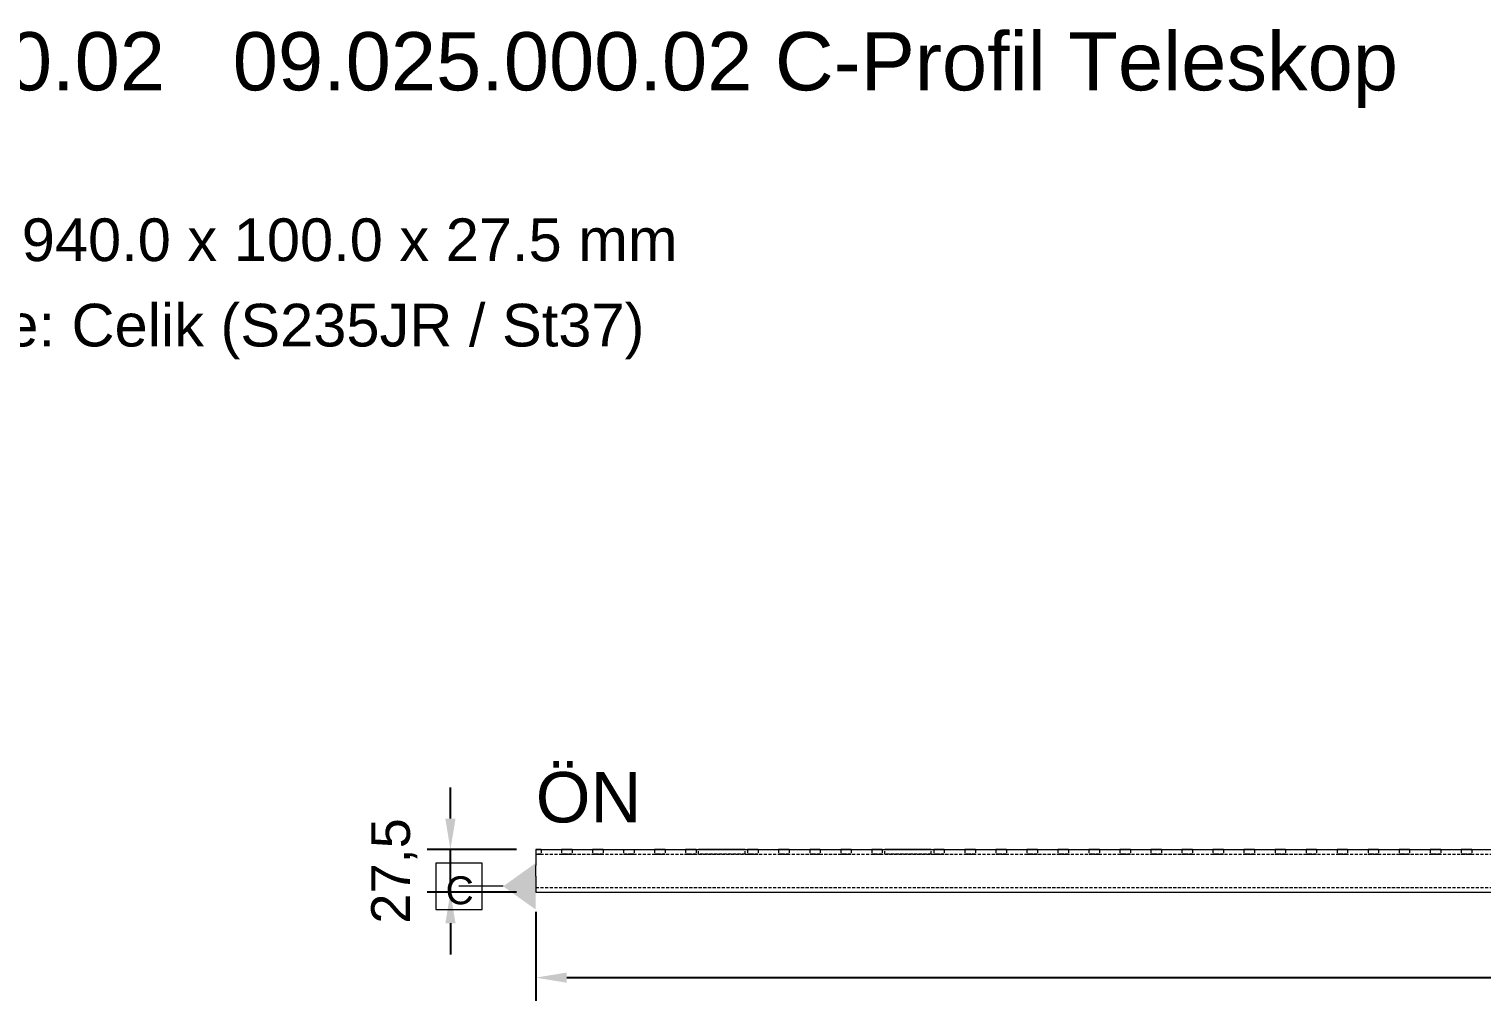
# Model space of a CAD drawing. Header units: millimetres. Extents: x -804 to 5068, y -838 to 556.
# Drawn here: x -327 to 610, y -70 to 556 of the extents above; entities that cross this region are included whole.
import ezdxf

# ---------------------------------------------------------------- set-up
doc = ezdxf.new("R2010")
doc.units = ezdxf.units.MM
doc.linetypes.add('KESIK', pattern=[3, 2, -1])
for name, color, linetype, lineweight in [('GIZLI', 8, 'KESIK', 9), ('GORUNEN', 7, 'Continuous', 9), ('OLCU', 4, 'Continuous', 9), ('YAZI', 3, 'Continuous', 9)]:
    doc.layers.add(name, color=color, linetype=linetype, lineweight=lineweight)
doc.styles.add('PI3D', font='arial.ttf')
doc.dimstyles.new('PF_MM', dxfattribs={"dimtxt": 25, "dimasz": 20, "dimexe": 15, "dimexo": 12.5, "dimgap": 8.75, "dimtad": 1, "dimdec": 1, "dimtxsty": 'PI3D', "dimcen": 2.5, "dimclrd": 4, "dimclre": 4, "dimclrt": 3, "dimazin": 3, "dimtfac": 1, "dimtmove": 0, "dimatfit": 3})

msp = doc.modelspace()

# ---------------------------------------------------------------- linework, layer by layer
at = {"layer": 'GIZLI'}
for points in [[(0, 24.5), (1.63, 24.5)], [(3.4, 24.5), (0, 24.5)], [(0, 24.5), (1940, 24.5)], [(0, 24.5), (1940, 24.5)], [(1.63, 24.5), (3.4, 24.5)], [(3.4, 27.5), (3.4, 24.5)], [(16.6, 27.5), (16.6, 24.5)], [(18.37, 24.5), (16.6, 24.5)], [(16.6, 24.5), (21.63, 24.5)], [(23.4, 24.5), (18.37, 24.5)], [(21.63, 24.5), (23.4, 24.5)], [(23.4, 27.5), (23.4, 24.5)], [(36.6, 27.5), (36.6, 24.5)], [(38.37, 24.5), (36.6, 24.5)], [(36.6, 24.5), (41.63, 24.5)], [(43.4, 24.5), (38.37, 24.5)], [(41.63, 24.5), (43.4, 24.5)], [(43.4, 27.5), (43.4, 24.5)], [(56.6, 27.5), (56.6, 24.5)], [(61.63, 24.5), (56.6, 24.5)], [(56.6, 24.5), (58.37, 24.5)], [(58.37, 24.5), (63.4, 24.5)], [(63.4, 24.5), (61.63, 24.5)], [(63.4, 27.5), (63.4, 24.5)], [(76.6, 27.5), (76.6, 24.5)], [(78.37, 24.5), (76.6, 24.5)], [(76.6, 24.5), (81.63, 24.5)], [(83.4, 24.5), (78.37, 24.5)], [(81.63, 24.5), (83.4, 24.5)], [(83.4, 27.5), (83.4, 24.5)], [(96.6, 27.5), (96.6, 24.5)], [(98.37, 24.5), (96.6, 24.5)], [(96.6, 24.5), (101.63, 24.5)], [(103.4, 24.5), (98.37, 24.5)], [(101.63, 24.5), (103.4, 24.5)], [(103.4, 27.5), (103.4, 24.5)], [(105, 24.5), (105, 27.5)], [(120, 24.5), (105, 24.5)], [(105, 24.5), (120, 24.5)], [(135, 24.5), (120, 24.5)], [(120, 24.5), (135, 24.5)], [(135, 24.5), (135, 27.5)], [(136.6, 27.5), (136.6, 24.5)], [(138.37, 24.5), (136.6, 24.5)], [(136.6, 24.5), (141.63, 24.5)], [(143.4, 24.5), (138.37, 24.5)], [(141.63, 24.5), (143.4, 24.5)], [(143.4, 27.5), (143.4, 24.5)], [(156.6, 27.5), (156.6, 24.5)], [(158.37, 24.5), (156.6, 24.5)], [(156.6, 24.5), (161.63, 24.5)], [(163.4, 24.5), (158.37, 24.5)], [(161.63, 24.5), (163.4, 24.5)], [(163.4, 27.5), (163.4, 24.5)], [(176.6, 27.5), (176.6, 24.5)], [(178.37, 24.5), (176.6, 24.5)], [(176.6, 24.5), (181.63, 24.5)], [(183.4, 24.5), (178.37, 24.5)], [(181.63, 24.5), (183.4, 24.5)], [(183.4, 27.5), (183.4, 24.5)], [(196.6, 27.5), (196.6, 24.5)], [(198.37, 24.5), (196.6, 24.5)], [(196.6, 24.5), (201.63, 24.5)], [(203.4, 24.5), (198.37, 24.5)], [(201.63, 24.5), (203.4, 24.5)], [(203.4, 27.5), (203.4, 24.5)], [(216.6, 27.5), (216.6, 24.5)], [(218.37, 24.5), (216.6, 24.5)], [(216.6, 24.5), (221.63, 24.5)], [(223.4, 24.5), (218.37, 24.5)], [(221.63, 24.5), (223.4, 24.5)], [(223.4, 27.5), (223.4, 24.5)], [(225, 24.5), (225, 27.5)], [(240, 24.5), (225, 24.5)], [(225, 24.5), (240, 24.5)], [(255, 24.5), (240, 24.5)], [(240, 24.5), (255, 24.5)], [(255, 24.5), (255, 27.5)], [(256.6, 27.5), (256.6, 24.5)], [(258.37, 24.5), (256.6, 24.5)], [(256.6, 24.5), (261.63, 24.5)], [(263.4, 24.5), (258.37, 24.5)], [(261.63, 24.5), (263.4, 24.5)], [(263.4, 27.5), (263.4, 24.5)], [(276.6, 27.5), (276.6, 24.5)], [(278.37, 24.5), (276.6, 24.5)], [(276.6, 24.5), (281.63, 24.5)], [(283.4, 24.5), (278.37, 24.5)], [(281.63, 24.5), (283.4, 24.5)], [(283.4, 27.5), (283.4, 24.5)], [(296.6, 27.5), (296.6, 24.5)], [(298.37, 24.5), (296.6, 24.5)], [(296.6, 24.5), (301.63, 24.5)], [(303.4, 24.5), (298.37, 24.5)], [(301.63, 24.5), (303.4, 24.5)], [(303.4, 27.5), (303.4, 24.5)], [(316.6, 27.5), (316.6, 24.5)], [(318.37, 24.5), (316.6, 24.5)], [(316.6, 24.5), (321.63, 24.5)], [(323.4, 24.5), (318.37, 24.5)], [(321.63, 24.5), (323.4, 24.5)], [(323.4, 27.5), (323.4, 24.5)], [(336.6, 27.5), (336.6, 24.5)], [(338.37, 24.5), (336.6, 24.5)], [(336.6, 24.5), (341.63, 24.5)], [(343.4, 24.5), (338.37, 24.5)], [(341.63, 24.5), (343.4, 24.5)], [(343.4, 27.5), (343.4, 24.5)], [(356.6, 27.5), (356.6, 24.5)], [(358.37, 24.5), (356.6, 24.5)], [(356.6, 24.5), (361.63, 24.5)], [(363.4, 24.5), (358.37, 24.5)], [(361.63, 24.5), (363.4, 24.5)], [(363.4, 27.5), (363.4, 24.5)], [(376.6, 27.5), (376.6, 24.5)], [(378.37, 24.5), (376.6, 24.5)], [(376.6, 24.5), (381.63, 24.5)], [(383.4, 24.5), (378.37, 24.5)], [(381.63, 24.5), (383.4, 24.5)], [(383.4, 27.5), (383.4, 24.5)], [(396.6, 27.5), (396.6, 24.5)], [(398.37, 24.5), (396.6, 24.5)], [(396.6, 24.5), (401.63, 24.5)], [(403.4, 24.5), (398.37, 24.5)], [(401.63, 24.5), (403.4, 24.5)], [(403.4, 27.5), (403.4, 24.5)], [(416.6, 27.5), (416.6, 24.5)], [(418.37, 24.5), (416.6, 24.5)], [(416.6, 24.5), (421.63, 24.5)], [(423.4, 24.5), (418.37, 24.5)], [(421.63, 24.5), (423.4, 24.5)], [(423.4, 27.5), (423.4, 24.5)], [(436.6, 27.5), (436.6, 24.5)], [(438.37, 24.5), (436.6, 24.5)], [(436.6, 24.5), (441.63, 24.5)], [(443.4, 24.5), (438.37, 24.5)], [(441.63, 24.5), (443.4, 24.5)], [(443.4, 27.5), (443.4, 24.5)], [(456.6, 27.5), (456.6, 24.5)], [(458.37, 24.5), (456.6, 24.5)], [(456.6, 24.5), (461.63, 24.5)], [(463.4, 24.5), (458.37, 24.5)], [(461.63, 24.5), (463.4, 24.5)], [(463.4, 27.5), (463.4, 24.5)], [(476.6, 27.5), (476.6, 24.5)], [(478.37, 24.5), (476.6, 24.5)], [(476.6, 24.5), (481.63, 24.5)], [(483.4, 24.5), (478.37, 24.5)], [(481.63, 24.5), (483.4, 24.5)], [(483.4, 27.5), (483.4, 24.5)], [(496.6, 27.5), (496.6, 24.5)], [(498.37, 24.5), (496.6, 24.5)], [(496.6, 24.5), (501.63, 24.5)], [(503.4, 24.5), (498.37, 24.5)], [(501.63, 24.5), (503.4, 24.5)], [(503.4, 27.5), (503.4, 24.5)], [(516.6, 27.5), (516.6, 24.5)], [(518.37, 24.5), (516.6, 24.5)], [(516.6, 24.5), (521.63, 24.5)], [(523.4, 24.5), (518.37, 24.5)], [(521.63, 24.5), (523.4, 24.5)], [(523.4, 27.5), (523.4, 24.5)], [(536.6, 27.5), (536.6, 24.5)], [(538.37, 24.5), (536.6, 24.5)], [(536.6, 24.5), (541.63, 24.5)], [(543.4, 24.5), (538.37, 24.5)], [(541.63, 24.5), (543.4, 24.5)], [(543.4, 27.5), (543.4, 24.5)], [(556.6, 27.5), (556.6, 24.5)], [(558.37, 24.5), (556.6, 24.5)], [(556.6, 24.5), (561.63, 24.5)], [(563.4, 24.5), (558.37, 24.5)], [(561.63, 24.5), (563.4, 24.5)], [(563.4, 27.5), (563.4, 24.5)], [(576.6, 27.5), (576.6, 24.5)], [(578.37, 24.5), (576.6, 24.5)], [(576.6, 24.5), (581.63, 24.5)], [(583.4, 24.5), (578.37, 24.5)], [(581.63, 24.5), (583.4, 24.5)], [(583.4, 27.5), (583.4, 24.5)], [(596.6, 27.5), (596.6, 24.5)], [(598.37, 24.5), (596.6, 24.5)], [(596.6, 24.5), (601.63, 24.5)], [(603.4, 24.5), (598.37, 24.5)], [(601.63, 24.5), (603.4, 24.5)], [(603.4, 27.5), (603.4, 24.5)], [(0, 3), (1940, 3)], [(0, 3), (1940, 3)], [(0, 3), (1940, 3)], [(0, 3), (1940, 3)]]:
    msp.add_lwpolyline(points, dxfattribs=at)
at = {"layer": 'GORUNEN'}
for points in [[(3.4, 27.5), (0, 27.5)], [(0, 27.5), (0, 23)], [(0, 27.5), (1940, 27.5)], [(0, 23), (0, 22.19)], [(0, 22.19), (0, 17.81)], [(3.4, 27.5), (16.6, 27.5)], [(18.37, 27.5), (16.6, 27.5)], [(23.4, 27.5), (18.37, 27.5)], [(23.4, 27.5), (36.6, 27.5)], [(38.37, 27.5), (36.6, 27.5)], [(43.4, 27.5), (38.37, 27.5)], [(43.4, 27.5), (56.6, 27.5)], [(56.6, 27.5), (58.37, 27.5)], [(58.37, 27.5), (63.4, 27.5)], [(63.4, 27.5), (76.6, 27.5)], [(78.37, 27.5), (76.6, 27.5)], [(83.4, 27.5), (78.37, 27.5)], [(83.4, 27.5), (96.6, 27.5)], [(98.37, 27.5), (96.6, 27.5)], [(103.4, 27.5), (98.37, 27.5)], [(103.4, 27.5), (105, 27.5)], [(120, 27.5), (105, 27.5)], [(105, 27.5), (120, 27.5)], [(135, 27.5), (120, 27.5)], [(120, 27.5), (135, 27.5)], [(135, 27.5), (136.6, 27.5)], [(138.37, 27.5), (136.6, 27.5)], [(143.4, 27.5), (138.37, 27.5)], [(143.4, 27.5), (156.6, 27.5)], [(158.37, 27.5), (156.6, 27.5)], [(163.4, 27.5), (158.37, 27.5)], [(163.4, 27.5), (176.6, 27.5)], [(178.37, 27.5), (176.6, 27.5)], [(183.4, 27.5), (178.37, 27.5)], [(183.4, 27.5), (196.6, 27.5)], [(198.37, 27.5), (196.6, 27.5)], [(203.4, 27.5), (198.37, 27.5)], [(203.4, 27.5), (216.6, 27.5)], [(218.37, 27.5), (216.6, 27.5)], [(223.4, 27.5), (218.37, 27.5)], [(223.4, 27.5), (225, 27.5)], [(240, 27.5), (225, 27.5)], [(225, 27.5), (240, 27.5)], [(255, 27.5), (240, 27.5)], [(240, 27.5), (255, 27.5)], [(255, 27.5), (256.6, 27.5)], [(258.37, 27.5), (256.6, 27.5)], [(263.4, 27.5), (258.37, 27.5)], [(263.4, 27.5), (276.6, 27.5)], [(278.37, 27.5), (276.6, 27.5)], [(283.4, 27.5), (278.37, 27.5)], [(283.4, 27.5), (296.6, 27.5)], [(298.37, 27.5), (296.6, 27.5)], [(303.4, 27.5), (298.37, 27.5)], [(303.4, 27.5), (316.6, 27.5)], [(318.37, 27.5), (316.6, 27.5)], [(323.4, 27.5), (318.37, 27.5)], [(323.4, 27.5), (336.6, 27.5)], [(338.37, 27.5), (336.6, 27.5)], [(343.4, 27.5), (338.37, 27.5)], [(343.4, 27.5), (356.6, 27.5)], [(358.37, 27.5), (356.6, 27.5)], [(363.4, 27.5), (358.37, 27.5)], [(363.4, 27.5), (376.6, 27.5)], [(378.37, 27.5), (376.6, 27.5)], [(383.4, 27.5), (378.37, 27.5)], [(383.4, 27.5), (396.6, 27.5)], [(398.37, 27.5), (396.6, 27.5)], [(403.4, 27.5), (398.37, 27.5)], [(403.4, 27.5), (416.6, 27.5)], [(418.37, 27.5), (416.6, 27.5)], [(423.4, 27.5), (418.37, 27.5)], [(423.4, 27.5), (436.6, 27.5)], [(438.37, 27.5), (436.6, 27.5)], [(443.4, 27.5), (438.37, 27.5)], [(443.4, 27.5), (456.6, 27.5)], [(458.37, 27.5), (456.6, 27.5)], [(463.4, 27.5), (458.37, 27.5)], [(463.4, 27.5), (476.6, 27.5)], [(478.37, 27.5), (476.6, 27.5)], [(483.4, 27.5), (478.37, 27.5)], [(483.4, 27.5), (496.6, 27.5)], [(498.37, 27.5), (496.6, 27.5)], [(503.4, 27.5), (498.37, 27.5)], [(503.4, 27.5), (516.6, 27.5)], [(518.37, 27.5), (516.6, 27.5)], [(523.4, 27.5), (518.37, 27.5)], [(523.4, 27.5), (536.6, 27.5)], [(538.37, 27.5), (536.6, 27.5)], [(543.4, 27.5), (538.37, 27.5)], [(543.4, 27.5), (556.6, 27.5)], [(558.37, 27.5), (556.6, 27.5)], [(563.4, 27.5), (558.37, 27.5)], [(563.4, 27.5), (576.6, 27.5)], [(578.37, 27.5), (576.6, 27.5)], [(583.4, 27.5), (578.37, 27.5)], [(583.4, 27.5), (596.6, 27.5)], [(598.37, 27.5), (596.6, 27.5)], [(603.4, 27.5), (598.37, 27.5)], [(603.4, 27.5), (616.6, 27.5)], [(0, 17.81), (0, 17.16)], [(0, 10.34), (0, 17.16)], [(0, 10.34), (0, 9.69)], [(0, 9.69), (0, 5.31)], [(0, 5.31), (0, 4.5)], [(0, 4.5), (0, 0)], [(0, 0), (1940, 0)]]:
    msp.add_lwpolyline(points, dxfattribs=at)
at = {"layer": 'OLCU'}
msp.add_line((-21, 3.85), (-49.5, 3.85), dxfattribs=at)
msp.add_lwpolyline([(-64.5, -11.15), (-34.5, -11.15), (-34.5, 18.85), (-64.5, 18.85)], close=True, dxfattribs=at)
msp.add_solid([(0, -11.15), (0, 18.85), (-21, 3.85)], dxfattribs=at)

# ---------------------------------------------------------------- texts
at = {"layer": 'OLCU', "style": 'PI3D'}
msp.add_text('C', height=18, dxfattribs=at).set_placement((-58.12, -7.72))
at = {"layer": 'YAZI', "style": 'PI3D'}
for s, height, p in [('POZ 2   09.025.000.02   09.025.000.02 C-Profil Teleskop', 37.5, (-769, 516.69)), ('BOY x EN x KALINLIK : 1940.0 x 100.0 x 27.5 mm', 27.5, (-769, 406.69)), ('kutle 8.9579 kg   malzeme: Celik (S235JR / St37)', 27.5, (-769, 351.69)), ('ÖN', 32.5, (0, 45))]:
    msp.add_text(s, height=height, dxfattribs=at).set_placement(p)

# ---------------------------------------------------------------- dimensions: what is measured, and where the dimension line sits
at = {"layer": 'OLCU'}
msp.add_linear_dim(base=(-55, 0), p1=(0, 0), p2=(0, 27.5), angle=90, dimstyle='PF_MM', dxfattribs=at).render()
msp.add_linear_dim(base=(0, -55), p1=(0, 0), p2=(1940, 0), dimstyle='PF_MM', dxfattribs=at).render()

doc.saveas('drawing.dxf')
